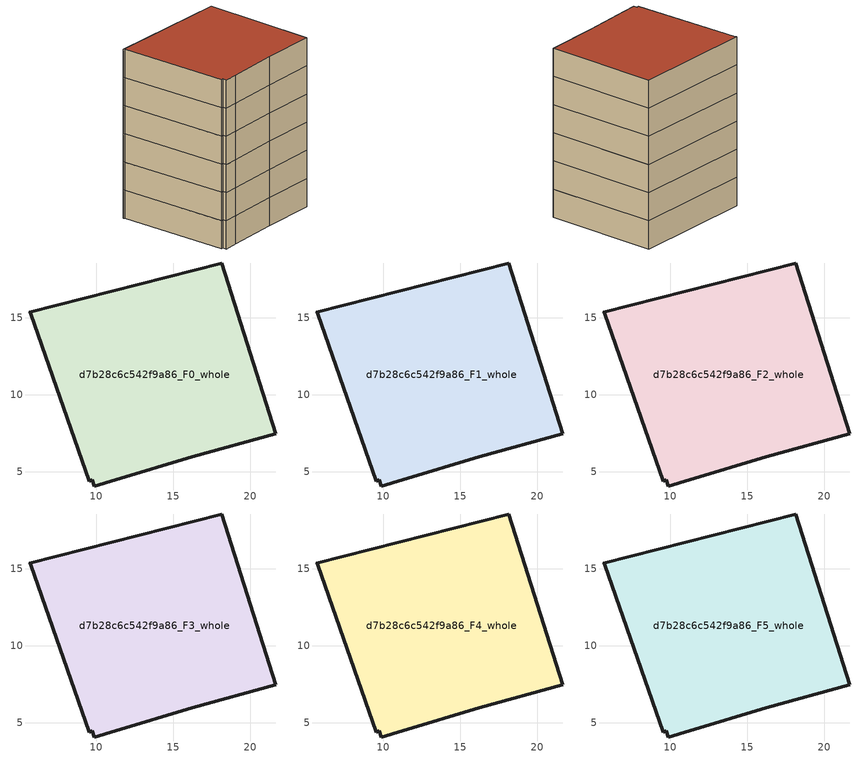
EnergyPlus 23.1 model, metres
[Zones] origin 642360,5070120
d7b28c6c542f9a86_F0_whole
 floor ground (EU_floor_Construction): 18.16,18.57 21.66,7.47 16.25,5.97 11.25,4.47 9.85,4.07 9.75,4.47 9.55,4.37 5.75,15.28 5.65,15.38 z0
 wall outside (EU_wall_Construction): 9.55,4.37 9.75,4.47 9.85,4.07 11.25,4.47 16.25,5.97 21.66,7.47 18.16,18.57 5.65,15.38 5.75,15.28 9.55,4.37 z0:3
d7b28c6c542f9a86_F1_whole
 floor to d7b28c6c542f9a86_F0_whole (EU_floor_Construction): 18.16,18.57 21.66,7.47 16.25,5.97 11.25,4.47 9.85,4.07 9.75,4.47 9.55,4.37 5.75,15.28 5.65,15.38 z3
 wall outside (EU_wall_Construction): 9.55,4.37 9.75,4.47 9.85,4.07 11.25,4.47 16.25,5.97 21.66,7.47 18.16,18.57 5.65,15.38 5.75,15.28 9.55,4.37 z3:6
d7b28c6c542f9a86_F2_whole
 floor to d7b28c6c542f9a86_F1_whole (EU_floor_Construction): 18.16,18.57 21.66,7.47 16.25,5.97 11.25,4.47 9.85,4.07 9.75,4.47 9.55,4.37 5.75,15.28 5.65,15.38 z6
 wall outside (EU_wall_Construction): 9.55,4.37 9.75,4.47 9.85,4.07 11.25,4.47 16.25,5.97 21.66,7.47 18.16,18.57 5.65,15.38 5.75,15.28 9.55,4.37 z6:9
d7b28c6c542f9a86_F3_whole
 floor to d7b28c6c542f9a86_F2_whole (EU_floor_Construction): 18.16,18.57 21.66,7.47 16.25,5.97 11.25,4.47 9.85,4.07 9.75,4.47 9.55,4.37 5.75,15.28 5.65,15.38 z9
 wall outside (EU_wall_Construction): 9.55,4.37 9.75,4.47 9.85,4.07 11.25,4.47 16.25,5.97 21.66,7.47 18.16,18.57 5.65,15.38 5.75,15.28 9.55,4.37 z9:12
d7b28c6c542f9a86_F4_whole
 floor to d7b28c6c542f9a86_F3_whole (EU_floor_Construction): 18.16,18.57 21.66,7.47 16.25,5.97 11.25,4.47 9.85,4.07 9.75,4.47 9.55,4.37 5.75,15.28 5.65,15.38 z12
 wall outside (EU_wall_Construction): 9.55,4.37 9.75,4.47 9.85,4.07 11.25,4.47 16.25,5.97 21.66,7.47 18.16,18.57 5.65,15.38 5.75,15.28 9.55,4.37 z12:15
d7b28c6c542f9a86_F5_whole
 floor to d7b28c6c542f9a86_F4_whole (EU_floor_Construction): 18.16,18.57 21.66,7.47 16.25,5.97 11.25,4.47 9.85,4.07 9.75,4.47 9.55,4.37 5.75,15.28 5.65,15.38 z15
 wall outside (EU_wall_Construction): 9.55,4.37 9.75,4.47 9.85,4.07 11.25,4.47 16.25,5.97 21.66,7.47 18.16,18.57 5.65,15.38 5.75,15.28 9.55,4.37 z15:18
 roof outside (EU_roof_Construction): 21.66,7.47 18.16,18.57 5.65,15.38 5.75,15.28 9.55,4.37 9.75,4.47 9.85,4.07 11.25,4.47 16.25,5.97 z18
[Building]
EU S2 Campaign: North Axis=0; Terrain=City; Solar Distribution=FullExterior
[Site:Location]
Lyon-Bron: Latitude=45.75; Longitude=5; Time Zone=1; Elevation=198
[SizingPeriod:WeatherFileDays]
AnnualSizingPeriod: Begin Month=1; Begin Day of Month=1; End Month=12; End Day of Month=31; Day of Week for Start Day=Monday; Use Weather File Daylight Saving Period=No; Use Weather File Rain and Snow Indicators=No
[MATERIAL]
EU_InternalMass_Material: Roughness=MediumRough; Thickness=0.1; Conductivity=1; Density=1800; Specific Heat=900; Thermal Absorptance=0.9; Solar Absorptance=0.7; Visible Absorptance=0.7
[MATERIAL:NOMASS] Roughness=MediumRough; Thermal Absorptance=0.9; Solar Absorptance=0.7; Visible Absorptance=0.7
Name | Thermal Resistance
EU_wall_NoMass | 0.776494
EU_roof_NoMass | 0.486893
EU_floor_NoMass | 0.421597
[CONSTRUCTION]
EU_wall_Construction: EU_wall_NoMass
EU_roof_Construction: EU_roof_NoMass
EU_floor_Construction: EU_floor_NoMass
EU_InternalMass_Construction: EU_InternalMass_Material
[ZONE] Type=1; Multiplier=1; Ceiling Height=autocalculate; Floor Area=autocalculate; Part of Total Floor Area=Yes
Name | Volume
d7b28c6c542f9a86_F0_whole | 448.143
d7b28c6c542f9a86_F1_whole; d7b28c6c542f9a86_F2_whole; d7b28c6c542f9a86_F3_whole; d7b28c6c542f9a86_F4_whole; d7b28c6c542f9a86_F5_whole | 448.144
[INTERNALMASS] Construction=EU_InternalMass_Construction; Surface Area=149.381
Name | Zone or ZoneList
d7b28c6c542f9a86_F0_whole_EU_InternalMass | d7b28c6c542f9a86_F0_whole
d7b28c6c542f9a86_F1_whole_EU_InternalMass | d7b28c6c542f9a86_F1_whole
d7b28c6c542f9a86_F2_whole_EU_InternalMass | d7b28c6c542f9a86_F2_whole
d7b28c6c542f9a86_F3_whole_EU_InternalMass | d7b28c6c542f9a86_F3_whole
d7b28c6c542f9a86_F4_whole_EU_InternalMass | d7b28c6c542f9a86_F4_whole
d7b28c6c542f9a86_F5_whole_EU_InternalMass | d7b28c6c542f9a86_F5_whole
[OTHEREQUIPMENT] Fuel Type=Electricity; Design Level Calculation Method=Watts/Area; Power per Zone Floor Area=1; Fraction Latent=0; Fraction Radiant=0; Fraction Lost=0; Carbon Dioxide Generation Rate=0; EndUse Subcategory=EU_Step8_InternalGains
Name | Zone or ZoneList or Space or SpaceList | Schedule
EU_Step8_InternalGain_d7b28c6c542f9a86_F0_whole_f000 | d7b28c6c542f9a86_F0_whole | EU_Step8_GainSchedule_d7b28c6c542f9a86_F0_whole_f000
EU_Step8_InternalGain_d7b28c6c542f9a86_F1_whole_f000 | d7b28c6c542f9a86_F1_whole | EU_Step8_GainSchedule_d7b28c6c542f9a86_F1_whole_f000
EU_Step8_InternalGain_d7b28c6c542f9a86_F2_whole_f000 | d7b28c6c542f9a86_F2_whole | EU_Step8_GainSchedule_d7b28c6c542f9a86_F2_whole_f000
EU_Step8_InternalGain_d7b28c6c542f9a86_F3_whole_f000 | d7b28c6c542f9a86_F3_whole | EU_Step8_GainSchedule_d7b28c6c542f9a86_F3_whole_f000
EU_Step8_InternalGain_d7b28c6c542f9a86_F4_whole_f000 | d7b28c6c542f9a86_F4_whole | EU_Step8_GainSchedule_d7b28c6c542f9a86_F4_whole_f000
EU_Step8_InternalGain_d7b28c6c542f9a86_F5_whole_f000 | d7b28c6c542f9a86_F5_whole | EU_Step8_GainSchedule_d7b28c6c542f9a86_F5_whole_f000
[ZONEVENTILATION:DESIGNFLOWRATE] Schedule=EU_AlwaysOn; Design Flow Rate Calculation Method=AirChanges/Hour; Air Changes per Hour=0.693814; Ventilation Type=Natural; Fan Pressure Rise=0; Fan Total Efficiency=1; Constant Term Coefficient=1; Temperature Term Coefficient=0; Velocity Term Coefficient=0; Velocity Squared Term Coefficient=0; Minimum Indoor Temperature=-100; Maximum Indoor Temperature=100; Delta Temperature=-100; Minimum Outdoor Temperature=-100; Maximum Outdoor Temperature=100; Maximum Wind Speed=40
Name | Zone or ZoneList or Space or SpaceList
EU_ConstantAir_d7b28c6c542f9a86_F0_whole | d7b28c6c542f9a86_F0_whole
EU_ConstantAir_d7b28c6c542f9a86_F1_whole | d7b28c6c542f9a86_F1_whole
EU_ConstantAir_d7b28c6c542f9a86_F2_whole | d7b28c6c542f9a86_F2_whole
EU_ConstantAir_d7b28c6c542f9a86_F3_whole | d7b28c6c542f9a86_F3_whole
EU_ConstantAir_d7b28c6c542f9a86_F4_whole | d7b28c6c542f9a86_F4_whole
EU_ConstantAir_d7b28c6c542f9a86_F5_whole | d7b28c6c542f9a86_F5_whole
[HVACTEMPLATE:THERMOSTAT] Constant Heating Setpoint=20; Constant Cooling Setpoint=50
EU_HeatOnly_d7b28c6c542f9a86_F0_whole; EU_HeatOnly_d7b28c6c542f9a86_F1_whole; EU_HeatOnly_d7b28c6c542f9a86_F2_whole; EU_HeatOnly_d7b28c6c542f9a86_F3_whole; EU_HeatOnly_d7b28c6c542f9a86_F4_whole; EU_HeatOnly_d7b28c6c542f9a86_F5_whole
[HVACTEMPLATE:ZONE:IDEALLOADSAIRSYSTEM] System Availability Schedule=EU_AlwaysOn; Maximum Heating Supply Air Temperature=50; Minimum Cooling Supply Air Temperature=13; Maximum Heating Supply Air Humidity Ratio=0.0156; Minimum Cooling Supply Air Humidity Ratio=0.0077; Heating Limit=NoLimit; Cooling Limit=NoLimit; Heating Availability Schedule=EU_AlwaysOn; Cooling Availability Schedule=EU_CoolingOff; Dehumidification Control Type=ConstantSensibleHeatRatio; Cooling Sensible Heat Ratio=0.7; Dehumidification Setpoint=60; Humidification Control Type=None; Humidification Setpoint=30; Outdoor Air Method=None; Outdoor Air Flow Rate per Person=0.00944; Outdoor Air Flow Rate per Zone Floor Area=0; Outdoor Air Flow Rate per Zone=0; Demand Controlled Ventilation Type=None; Outdoor Air Economizer Type=NoEconomizer; Heat Recovery Type=None; Sensible Heat Recovery Effectiveness=0.7; Latent Heat Recovery Effectiveness=0.65
Name | Template Thermostat
d7b28c6c542f9a86_F0_whole | EU_HeatOnly_d7b28c6c542f9a86_F0_whole
d7b28c6c542f9a86_F1_whole | EU_HeatOnly_d7b28c6c542f9a86_F1_whole
d7b28c6c542f9a86_F2_whole | EU_HeatOnly_d7b28c6c542f9a86_F2_whole
d7b28c6c542f9a86_F3_whole | EU_HeatOnly_d7b28c6c542f9a86_F3_whole
d7b28c6c542f9a86_F4_whole | EU_HeatOnly_d7b28c6c542f9a86_F4_whole
d7b28c6c542f9a86_F5_whole | EU_HeatOnly_d7b28c6c542f9a86_F5_whole
[SIZING:ZONE] Zone Cooling Design Supply Air Temperature Input Method=SupplyAirTemperature; Zone Cooling Design Supply Air Temperature=13; Zone Heating Design Supply Air Temperature Input Method=SupplyAirTemperature; Zone Heating Design Supply Air Temperature=50; Zone Cooling Design Supply Air Humidity Ratio=0.008; Zone Heating Design Supply Air Humidity Ratio=0.008; Cooling Design Air Flow Method=DesignDay; Cooling Design Air Flow Rate=0; Cooling Minimum Air Flow per Zone Floor Area=0.000762; Cooling Minimum Air Flow=0; Cooling Minimum Air Flow Fraction=0.2; Heating Design Air Flow Method=DesignDay; Heating Design Air Flow Rate=0; Heating Maximum Air Flow per Zone Floor Area=0.002032; Heating Maximum Air Flow=0.141576; Heating Maximum Air Flow Fraction=0.3; Account for Dedicated Outdoor Air System=No; Dedicated Outdoor Air System Control Strategy=NeutralSupplyAir; Dedicated Outdoor Air Low Setpoint Temperature for Design=autosize; Dedicated Outdoor Air High Setpoint Temperature for Design=autosize; Zone Load Sizing Method=Sensible Load Only No Latent Load; Zone Latent Cooling Design Supply Air Humidity Ratio Input Method=HumidityRatioDifference; Zone Cooling Design Supply Air Humidity Ratio Difference=0.005; Zone Latent Heating Design Supply Air Humidity Ratio Input Method=HumidityRatioDifference; Zone Humidification Design Supply Air Humidity Ratio Difference=0.005
d7b28c6c542f9a86_F0_whole; d7b28c6c542f9a86_F1_whole; d7b28c6c542f9a86_F2_whole; d7b28c6c542f9a86_F3_whole; d7b28c6c542f9a86_F4_whole; d7b28c6c542f9a86_F5_whole
[SCHEDULE:CONSTANT]
Name | Hourly Value
EU_AlwaysOn | 1
EU_CoolingOff | 0
[SCHEDULE:FILE] Column Number=1; Rows to Skip at Top=0; Number of Hours of Data=8760; Column Separator=Comma; Interpolate to Timestep=No; Minutes per Item=60; Adjust Schedule for Daylight Savings=Yes
Name | File
EU_Step8_GainSchedule_d7b28c6c542f9a86_F0_whole_f000 | C:\Users\o_iseri\Desktop\OpenUBEM\openubem\outputs\eu_evidence\EU-11\FR-LYO-HAUTCOEURPENTES\idfs\d7b28c6c542f9a86\d7b28c6c542f9a86_F0_whole_f000_gain.csv
EU_Step8_GainSchedule_d7b28c6c542f9a86_F1_whole_f000 | C:\Users\o_iseri\Desktop\OpenUBEM\openubem\outputs\eu_evidence\EU-11\FR-LYO-HAUTCOEURPENTES\idfs\d7b28c6c542f9a86\d7b28c6c542f9a86_F1_whole_f000_gain.csv
EU_Step8_GainSchedule_d7b28c6c542f9a86_F2_whole_f000 | C:\Users\o_iseri\Desktop\OpenUBEM\openubem\outputs\eu_evidence\EU-11\FR-LYO-HAUTCOEURPENTES\idfs\d7b28c6c542f9a86\d7b28c6c542f9a86_F2_whole_f000_gain.csv
EU_Step8_GainSchedule_d7b28c6c542f9a86_F3_whole_f000 | C:\Users\o_iseri\Desktop\OpenUBEM\openubem\outputs\eu_evidence\EU-11\FR-LYO-HAUTCOEURPENTES\idfs\d7b28c6c542f9a86\d7b28c6c542f9a86_F3_whole_f000_gain.csv
EU_Step8_GainSchedule_d7b28c6c542f9a86_F4_whole_f000 | C:\Users\o_iseri\Desktop\OpenUBEM\openubem\outputs\eu_evidence\EU-11\FR-LYO-HAUTCOEURPENTES\idfs\d7b28c6c542f9a86\d7b28c6c542f9a86_F4_whole_f000_gain.csv
EU_Step8_GainSchedule_d7b28c6c542f9a86_F5_whole_f000 | C:\Users\o_iseri\Desktop\OpenUBEM\openubem\outputs\eu_evidence\EU-11\FR-LYO-HAUTCOEURPENTES\idfs\d7b28c6c542f9a86\d7b28c6c542f9a86_F5_whole_f000_gain.csv
